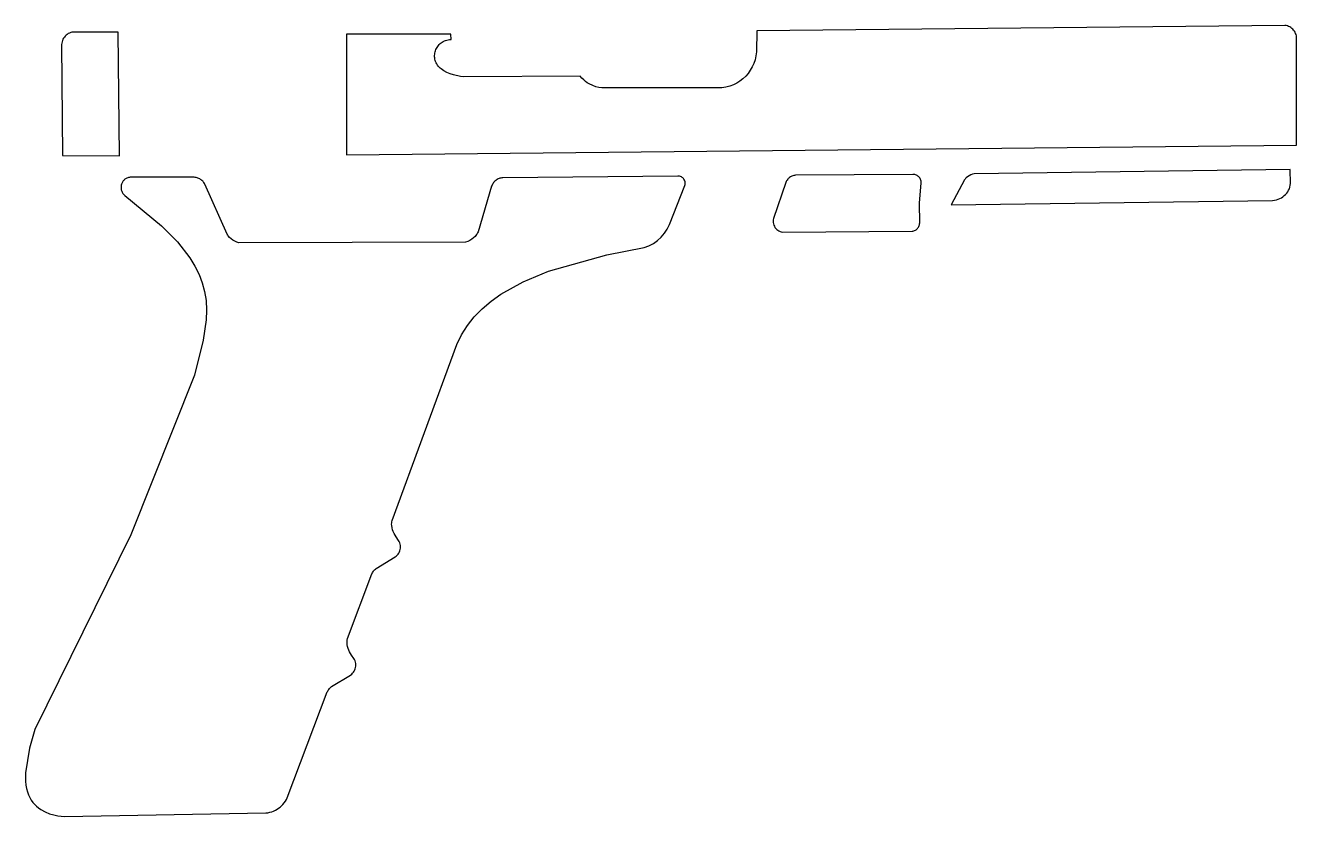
# Model space of a CAD drawing. Header units: metres. Extents: x 13 to 188, y -291 to -182.
import ezdxf

# ---------------------------------------------------------------- set-up
doc = ezdxf.new("R2010")
doc.units = ezdxf.units.M

msp = doc.modelspace()

# ---------------------------------------------------------------- linework, layer by layer
for points in [[(187.710826, -198.553578), (187.71616, -183.754268), (187.688728, -183.574436), (187.644278, -183.400954), (187.583318, -183.234584), (187.507118, -183.076342), (187.41644, -182.927244), (187.312046, -182.788052), (187.195206, -182.659782), (187.066682, -182.543196), (186.927236, -182.43931), (186.777884, -182.348886), (186.619642, -182.27294), (186.453272, -182.212488), (186.27979, -182.168292), (186.099958, -182.141368), (113.717324, -182.881016), (113.68659, -185.755026), (113.60912, -186.30646), (113.483136, -186.838336), (113.31067, -187.34786), (113.094008, -187.832238), (112.834928, -188.288676), (112.53597, -188.71438), (112.198912, -189.106556), (111.825786, -189.46241), (111.418878, -189.778894), (110.98022, -190.053468), (110.512098, -190.283084), (110.01629, -190.465202), (109.495082, -190.596774), (108.950506, -190.67526), (92.488258, -190.709296), (92.053918, -190.642748), (91.675458, -190.54572), (91.227402, -190.385192), (90.738452, -190.14567), (90.4875, -189.991492), (90.237056, -189.81166), (89.990676, -189.604142), (89.751916, -189.36716), (89.524332, -189.098682), (73.556876, -189.189614), (73.090024, -189.13602), (72.149462, -188.926216), (71.691754, -188.771276), (71.253096, -188.583824), (70.841362, -188.364622), (70.464426, -188.114432), (70.30974, -187.98921), (70.170294, -187.856368), (70.045834, -187.716414), (69.936106, -187.57011), (69.840856, -187.418472), (69.75983, -187.262008), (69.692774, -187.10148), (69.639434, -186.937904), (69.599556, -186.772042), (69.572886, -186.604402), (69.55917, -186.436), (69.558154, -186.267598), (69.569584, -186.099704), (69.593206, -185.933334), (69.628766, -185.76925), (69.67601, -185.608214), (69.734684, -185.450988), (69.804534, -185.298334), (69.885306, -185.151014), (69.976492, -185.00979), (70.078092, -184.875424), (70.189852, -184.748678), (70.311518, -184.630314), (70.442836, -184.521348), (70.583552, -184.422288), (70.733412, -184.333896), (70.891908, -184.256934), (71.05904, -184.192418), (71.234554, -184.140856), (71.418196, -184.103264), (71.609458, -184.08015), (71.80834, -184.07253), (71.80072, -183.348884), (57.47639, -183.334152), (57.463436, -199.878442), (187.71108, -198.552816)], [(26.36647, -200.018396), (26.178256, -183.057546), (20.027392, -183.047894), (19.846544, -183.076596), (19.672046, -183.123586), (19.504914, -183.187848), (19.34591, -183.268366), (19.19605, -183.364378), (19.056096, -183.474614), (18.927318, -183.598312), (18.810478, -183.734456), (18.706338, -183.88203), (18.615914, -184.040018), (18.540222, -184.207404), (18.480278, -184.383426), (18.436844, -184.566814), (18.410682, -184.756806), (18.53057, -199.973438), (26.366978, -200.01865)], [(140.366242, -206.727806), (184.43702, -206.135478), (184.695592, -206.100426), (184.945782, -206.043784), (185.186574, -205.966568), (185.416698, -205.869794), (185.634884, -205.754478), (185.839862, -205.62189), (186.030616, -205.472792), (186.205622, -205.308454), (186.363864, -205.129892), (186.503818, -204.938122), (186.624468, -204.734414), (186.724544, -204.51953), (186.80303, -204.29474), (186.858402, -204.060806), (186.889644, -203.818998), (186.830208, -201.88809), (143.54175, -202.498452), (143.28902, -202.548744), (143.048228, -202.62977), (142.82293, -202.739752), (142.616174, -202.876912), (142.431008, -203.039472), (142.347442, -203.129642), (142.27048, -203.2254), (142.20063, -203.326746), (140.365988, -206.727552)], [(102.886256, -202.782424), (78.911958, -203.018644), (78.776322, -203.034138), (78.643226, -203.059538), (78.513432, -203.09459), (78.387194, -203.13904), (78.26502, -203.192634), (78.147418, -203.254864), (78.034896, -203.325476), (77.927962, -203.404216), (77.82687, -203.49083), (77.732382, -203.58481), (77.644752, -203.685902), (77.564488, -203.793852), (77.492098, -203.908152), (77.427836, -204.028802), (77.372464, -204.155294), (75.50531, -210.429602), (75.445874, -210.566508), (75.376278, -210.697826), (75.29703, -210.823302), (75.111864, -211.05622), (74.894948, -211.265262), (74.650854, -211.44992), (74.384154, -211.60994), (74.099166, -211.744814), (73.800462, -211.854034), (42.722292, -211.944458), (42.438574, -211.839302), (42.16654, -211.712556), (41.91, -211.56422), (41.673018, -211.393786), (41.459658, -211.201254), (41.273984, -210.986624), (41.192704, -210.8708), (41.12006, -210.749388), (38.073838, -203.903326), (38.00729, -203.789788), (37.933122, -203.682092), (37.851842, -203.580746), (37.763958, -203.486004), (37.669978, -203.397866), (37.570156, -203.31684), (37.465, -203.24318), (37.354764, -203.17714), (37.24021, -203.118974), (37.121592, -203.06919), (36.999164, -203.027788), (36.873434, -202.995022), (36.74491, -202.9714), (36.6141, -202.956922), (27.840686, -202.956414), (27.718258, -202.970892), (27.601164, -202.994768), (27.489658, -203.02728), (27.38374, -203.068174), (27.283664, -203.116688), (27.189684, -203.172568), (27.1018, -203.235306), (27.020012, -203.304394), (26.944574, -203.379324), (26.87574, -203.459588), (26.81351, -203.544678), (26.758138, -203.634086), (26.709624, -203.727558), (26.668222, -203.824332), (26.633932, -203.924154), (26.607008, -204.026516), (26.58745, -204.13091), (26.575512, -204.236828), (26.571194, -204.343762), (26.57475, -204.451204), (26.586434, -204.558646), (26.606246, -204.665834), (26.634186, -204.772006), (26.670508, -204.876908), (26.715466, -204.979778), (26.76906, -205.080362), (26.831544, -205.178152), (26.902918, -205.27264), (26.983182, -205.363318), (27.072844, -205.449678), (32.115252, -209.614262), (34.30397, -211.82203), (36.023296, -214.017606), (36.705032, -215.13038), (37.267388, -216.263728), (37.709602, -217.425524), (38.030912, -218.623642), (38.230556, -219.865956), (38.308026, -221.16034), (38.262306, -222.514668), (37.837872, -225.288348), (36.622482, -230.10495), (27.909774, -251.959618), (14.743938, -278.64562), (14.002004, -281.210512), (13.469366, -284.592014), (13.465556, -285.757112), (13.521436, -286.278574), (13.612114, -286.761428), (13.73505, -287.207198), (13.887704, -287.617154), (14.067282, -287.99282), (14.27099, -288.33572), (14.496288, -288.647378), (14.740382, -288.929318), (15.000732, -289.18281), (15.274544, -289.409632), (15.559024, -289.611054), (16.149828, -289.943794), (16.751554, -290.192968), (17.342612, -290.37026), (17.901666, -290.487862), (18.83791, -290.590986), (46.433232, -290.091114), (46.705012, -290.057078), (46.97095, -290.002468), (47.23003, -289.9283), (47.48149, -289.835082), (47.72406, -289.723576), (47.956978, -289.59429), (48.179482, -289.44824), (48.390302, -289.285934), (48.588676, -289.10788), (48.773334, -288.915094), (48.943768, -288.708084), (49.098708, -288.487612), (49.237138, -288.254186), (49.358296, -288.008568), (54.85003, -273.50466), (54.907434, -273.381724), (54.973728, -273.263868), (55.048404, -273.1516), (55.131208, -273.045428), (55.221886, -272.945606), (55.31993, -272.852642), (55.425086, -272.76679), (58.036206, -271.187164), (58.187844, -271.071848), (58.322464, -270.942816), (58.439812, -270.801592), (58.539634, -270.649954), (58.621676, -270.489426), (58.68543, -270.321786), (58.730642, -270.148558), (58.757312, -269.971266), (58.764678, -269.791688), (58.75274, -269.611348), (58.72099, -269.43177), (58.669428, -269.254732), (58.597546, -269.082012), (58.504836, -268.91488), (58.168286, -268.452854), (57.907174, -268.01445), (57.797192, -267.781024), (57.703974, -267.538454), (57.629806, -267.287248), (57.576974, -267.027914), (57.554114, -266.840208), (57.550812, -266.620244), (57.57418, -266.401804), (57.622694, -266.187174), (60.96889, -257.322828), (61.025786, -257.200908), (61.091572, -257.084068), (61.16574, -256.972816), (61.248036, -256.867406), (61.337952, -256.768346), (61.435234, -256.67589), (61.539374, -256.590546), (64.154304, -255.007872), (64.305942, -254.892556), (64.440816, -254.763524), (64.558418, -254.6223), (64.658494, -254.470662), (64.740536, -254.310134), (64.804544, -254.14224), (64.85001, -253.968758), (64.87668, -253.791466), (64.8843, -253.611634), (64.872362, -253.43104), (64.840612, -253.251462), (64.78905, -253.074424), (64.717168, -252.90145), (64.624458, -252.734318), (64.273176, -252.250194), (63.998856, -251.777754), (63.88608, -251.525278), (63.79337, -251.262642), (63.72352, -250.990354), (63.67907, -250.708922), (63.665354, -250.520962), (63.671704, -250.345448), (63.697866, -250.171712), (63.741554, -250.001024), (72.615806, -225.886264), (73.25106, -224.535492), (74.043286, -223.26981), (74.985372, -222.08617), (76.069952, -220.98127), (77.289914, -219.952316), (78.638146, -218.995752), (81.690718, -217.288364), (85.170264, -215.834214), (93.180916, -213.585806), (98.28276, -212.580474), (98.933508, -212.33638), (99.543362, -212.014562), (100.105972, -211.620354), (100.615242, -211.158836), (101.064822, -210.635342), (101.448362, -210.054952), (101.76002, -209.423), (103.875586, -204.063854), (103.901748, -203.936854), (103.911146, -203.810616), (103.904796, -203.68641), (103.88346, -203.565252), (103.8479, -203.448666), (103.798878, -203.337668), (103.73741, -203.233274), (103.664004, -203.136754), (103.579676, -203.049378), (103.485188, -202.972416), (103.381302, -202.906884), (103.26878, -202.854052), (103.148384, -202.81519), (103.020876, -202.791314), (102.887272, -202.783694)], [(135.12419, -202.569064), (119.026178, -202.685904), (118.90121, -202.701906), (118.779036, -202.727306), (118.660164, -202.762104), (118.544848, -202.805792), (118.43385, -202.857862), (118.327424, -202.918314), (118.226078, -202.98664), (118.13032, -203.062586), (118.040404, -203.145644), (117.957092, -203.23556), (117.880638, -203.33208), (117.81155, -203.43495), (117.750336, -203.543662), (117.69725, -203.657962), (116.028724, -208.605374), (115.987322, -208.792064), (115.970558, -208.977738), (115.977416, -209.160872), (116.006626, -209.339434), (116.057172, -209.5119), (116.12753, -209.676238), (116.216684, -209.830924), (116.323618, -209.973926), (116.446808, -210.103466), (116.585492, -210.21802), (116.738146, -210.315556), (116.903754, -210.394296), (117.081046, -210.452462), (117.268752, -210.488276), (135.004302, -210.363308), (135.126984, -210.34248), (135.24484, -210.30946), (135.357108, -210.26501), (135.463534, -210.209892), (135.563102, -210.144868), (135.655304, -210.070446), (135.739632, -209.987388), (135.815324, -209.896456), (135.881872, -209.798158), (135.938514, -209.693256), (135.984742, -209.582512), (136.020048, -209.466688), (136.043416, -209.346292), (136.054592, -209.22234), (136.026398, -206.495904), (136.265158, -203.71943), (136.26084, -203.595478), (136.243314, -203.474828), (136.213342, -203.358496), (136.171432, -203.24699), (136.118346, -203.141326), (136.054846, -203.042012), (135.98144, -202.950064), (135.89889, -202.866244), (135.807958, -202.79106), (135.709406, -202.725528), (135.603742, -202.67041), (135.491728, -202.626468), (135.374126, -202.59421), (135.251444, -202.574652), (135.124698, -202.568556)]]:
    msp.add_lwpolyline(points)

doc.saveas('drawing.dxf')
